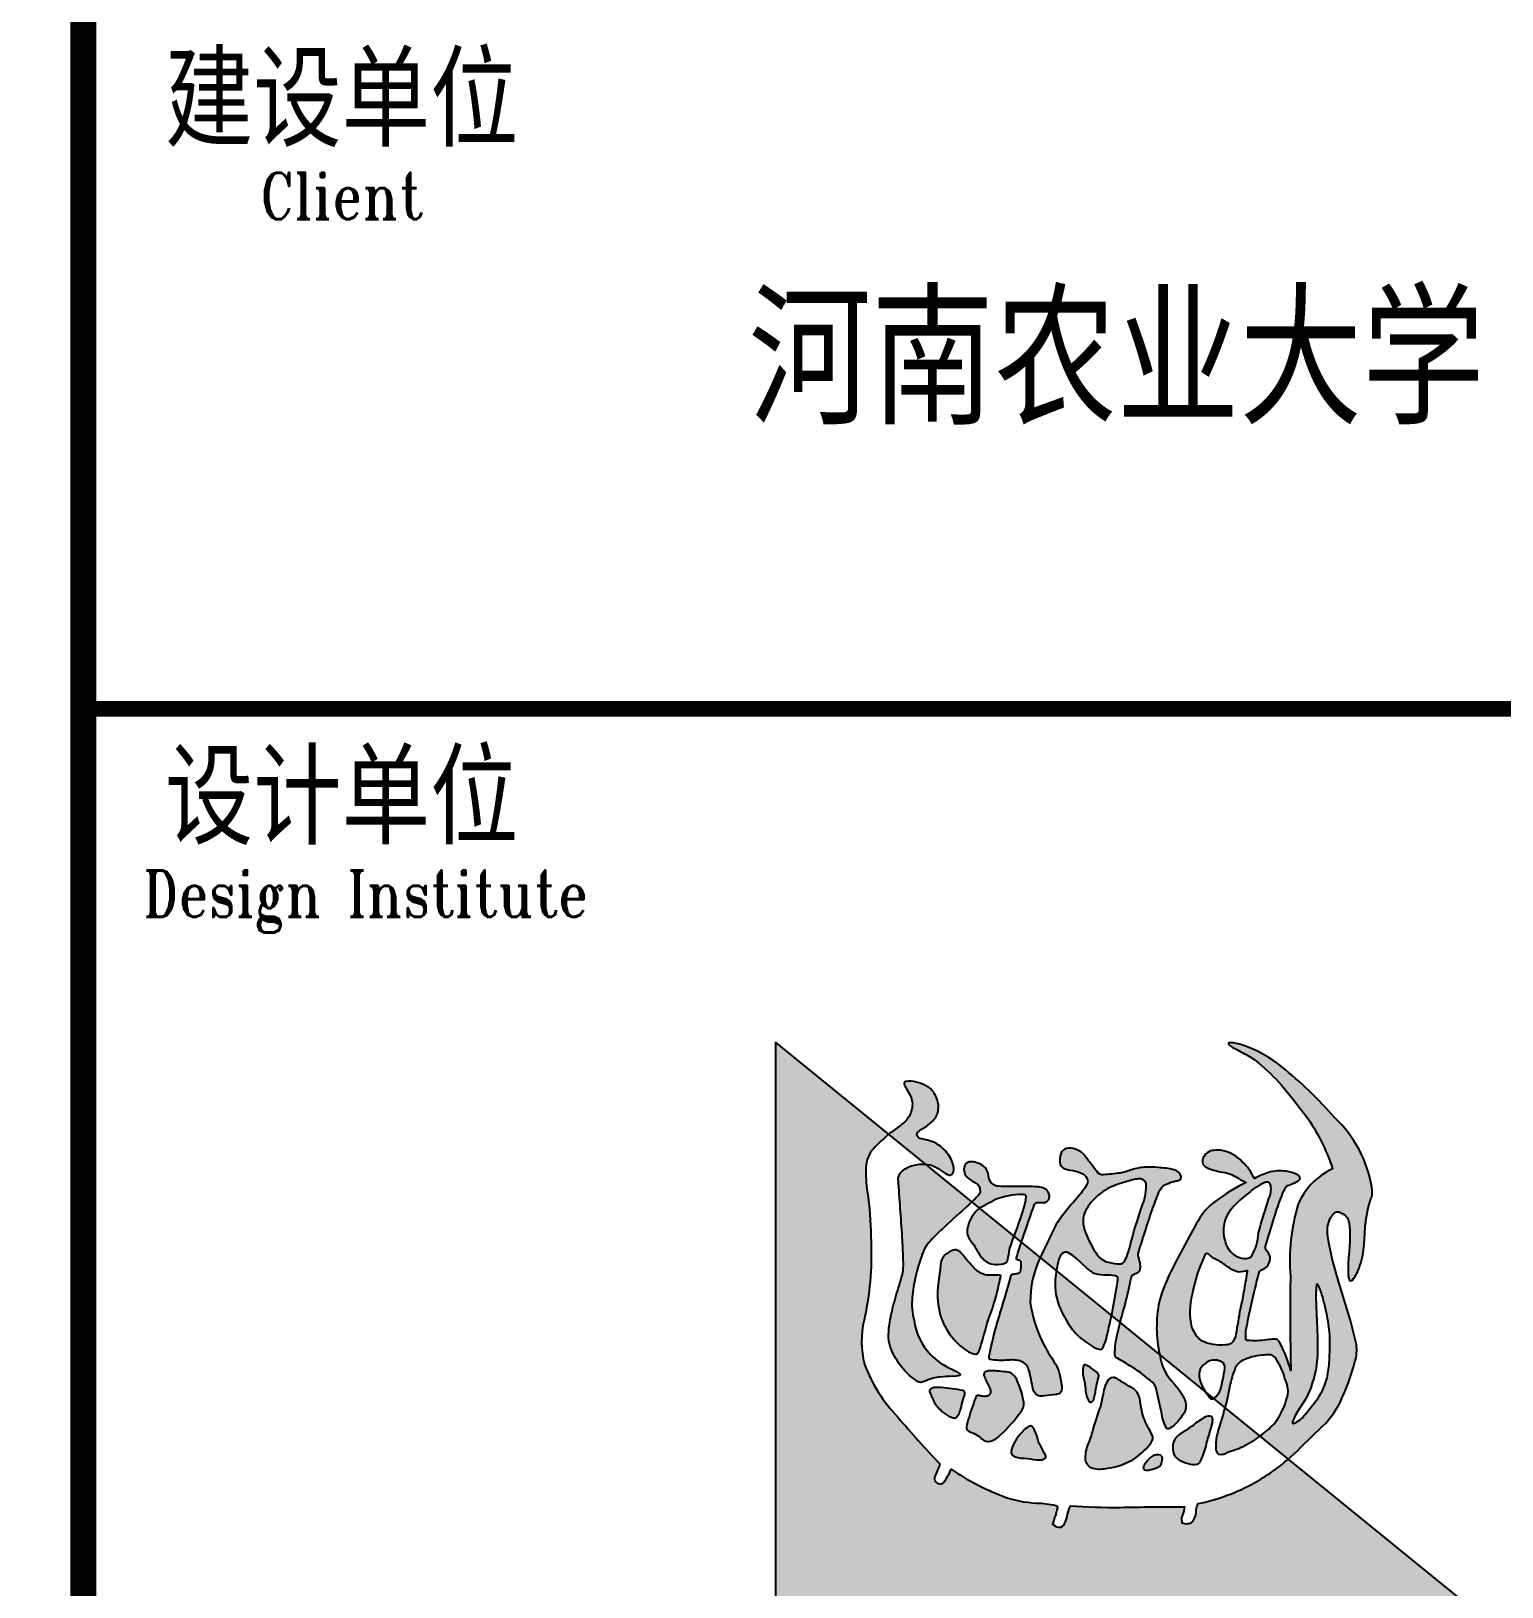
# Model space of a CAD drawing. Extents: x 307762 to 522490, y -326758 to -245675.
# Drawn here: x 363883 to 366729, y -306146 to -303136 of the extents above; entities that cross this region are included whole.
import ezdxf
from ezdxf.enums import TextEntityAlignment as Align

# ---------------------------------------------------------------- set-up
doc = ezdxf.new("R2010")
doc.units = 0
doc.header["$LTSCALE"] = 1000
doc.header["$MEASUREMENT"] = 0
doc.layers.get('0').update_dxf_attribs({"linetype": 'CONTINUOUS'})
doc.layers.add('PUB_HATCH', color=250, linetype='CONTINUOUS')
doc.layers.add('图框', color=85, linetype='CONTINUOUS')
doc.styles.add('TKZ1_tjhts.shx', font='tjromant.shx', dxfattribs={"bigfont": 'tjhts.shx'})
doc.styles.add('TKZ2_tjkts.shx', font='tjromant.shx', dxfattribs={"bigfont": 'tjkts.shx'})

# ---------------------------------------------------------------- blocks, each defined once
blk = doc.blocks.new('TJAD_TK_LOGO')
at = {"layer": '图框'}
for points in [[(0.3088, 0.2387, -0.055111), (0.2978, 0.218, -0.399817), (0.2889, 0.2131, -0.15154), (0.2813, 0.2164, -0.301448), (0.2805, 0.2256, 0.010306), (0.2893, 0.248, -0.01851), (0.2158, 0.3296, -0.103184), (0.1567, 0.4231, -0.120959), (0.1559, 0.5005, 0.063512), (0.1683, 0.6375, 0.024265), (0.1633, 0.7157, -0.039016), (0.1589, 0.7586, -0.148803), (0.1672, 0.7952, -0.063522), (0.1899, 0.8185, -0.021561), (0.1991, 0.8269), (0, 0.9887), (0, 0.0136), (1.2, 0.0136), (0.9015, 0.2562, -0.02734), (0.8698, 0.2318, -0.056811), (0.8015, 0.1955, -0.043653), (0.7428, 0.1781, 0.070224), (0.7398, 0.1676, -0.155586), (0.7336, 0.1464, -0.268078), (0.7145, 0.1445, 0.046034), (0.7138, 0.1514, -0.10837), (0.7157, 0.158, 0.067272), (0.7193, 0.1723, 0.007869), (0.606, 0.1714, -0.018474), (0.519, 0.1742, 0.089356), (0.5135, 0.1595, -0.084297), (0.509, 0.1441, -0.378712), (0.4979, 0.1366, -0.129516), (0.4872, 0.1418, 0.010082), (0.4893, 0.1483, -0.06366), (0.4927, 0.1585, -0.047427), (0.496, 0.17, 0.412458), (0.4928, 0.175, 0.04646), (0.4591, 0.1791, -0.083304), (0.3984, 0.1918, -0.056916)], [(0.2775, 0.8514, 0.150805), (0.2864, 0.8696, 0.118181), (0.2844, 0.888, 0.061251), (0.2779, 0.9015, 0.110829), (0.2658, 0.9118, 0.065976), (0.2483, 0.9188, 0.129921), (0.2287, 0.9197, 0.40681), (0.2264, 0.9157, 0.07663), (0.2303, 0.907, -0.019502), (0.2369, 0.8958, -0.085799), (0.2406, 0.8843, -0.150999), (0.2351, 0.8585, -0.086307), (0.2248, 0.8465, -0.019332), (0.2062, 0.8326, 0.015742), (0.1991, 0.8269), (0.2636, 0.7745, -0.014783), (0.2672, 0.7742, -0.092021), (0.2852, 0.7675, -0.021612), (0.2992, 0.7583, 0.020501), (0.3016, 0.7569, -0.138406), (0.302, 0.7565, -0.004327), (0.3042, 0.7558, 0.041521), (0.3068, 0.7553, 0.017006), (0.3094, 0.7562, 0.175362), (0.3127, 0.7602, 0.115175), (0.3133, 0.7703, 0.133458), (0.3016, 0.7947, 0.090138), (0.282, 0.8113, 0.068529), (0.2674, 0.8165, -0.013934), (0.2566, 0.8189, -0.201719), (0.2496, 0.8239, -0.378426), (0.2504, 0.8307, -0.084166), (0.2598, 0.8373, 0.070184)], [(0.2636, 0.7745, 0.064867), (0.2476, 0.7736, 0.116531), (0.2256, 0.7646, 0.208218), (0.2161, 0.7503, 0.02194), (0.2164, 0.7413, -0.003556), (0.2234, 0.6402, -0.008585), (0.2249, 0.6059, -0.036626), (0.2244, 0.5869, -0.030322), (0.2188, 0.5654, 0.008639), (0.2079, 0.5277, 0.029199), (0.2005, 0.4927, 0.047639), (0.1991, 0.4689, 0.083135), (0.2032, 0.4501, 0.077424), (0.2218, 0.4185, 0.095524), (0.2514, 0.392, 0.133345), (0.2555, 0.391, 0.037671), (0.266, 0.3945, -0.074764), (0.2892, 0.4005, -0.017227), (0.3115, 0.4018, 0.103318), (0.3238, 0.4034, 0.529251), (0.3243, 0.406, 0.058891), (0.3103, 0.4144, -0.106556), (0.2722, 0.4408, -0.157893), (0.2439, 0.4997, -0.090292), (0.2406, 0.5406, -0.061166), (0.2567, 0.6121, -0.11155), (0.2702, 0.6374, -0.016825), (0.2934, 0.6606, -0.002917), (0.3335, 0.6973, 0.013927), (0.3452, 0.7082)], [(0.4736, 0.7314, 0.018572), (0.4732, 0.7314), (0.4732, 0.7318, 0.06936), (0.4703, 0.733, 0.047212), (0.46, 0.7347, 0.024282), (0.4431, 0.7352, -0.000753), (0.4115, 0.7353, -0.013374), (0.3921, 0.7358, -0.164458), (0.3817, 0.7396, -0.15617), (0.3755, 0.7508, 0.064833), (0.3714, 0.765, 0.17195), (0.3603, 0.7744, 0.077232), (0.3482, 0.7786, 0.099365), (0.3407, 0.7784, 0.128164), (0.3354, 0.7756, 0.199677), (0.3314, 0.766, 0.156287), (0.3348, 0.7545, 0.086381), (0.3434, 0.7463, 0.029794), (0.3514, 0.742, -0.218512), (0.3587, 0.7337, -0.050196), (0.3602, 0.726, -0.223734), (0.3564, 0.7197, -0.013892), (0.3452, 0.7082), (0.3589, 0.6971, -0.00619), (0.3868, 0.7123, -0.093205), (0.4339, 0.7212, -0.103421), (0.4394, 0.72, -0.384925), (0.4409, 0.717, -0.045853), (0.4384, 0.7029, -0.014561), (0.4233, 0.6576, 0.006316), (0.4195, 0.6478), (0.4323, 0.6374, -0.003465), (0.4348, 0.6445, -0.002724), (0.4557, 0.7043, -0.338072), (0.4611, 0.707, 0.005218), (0.4734, 0.7074, 0.309415), (0.4756, 0.7082, 0.132077), (0.4786, 0.7099, 0.147744), (0.4814, 0.7154, 0.135646), (0.4808, 0.7231, 0.18433)], [(0.7559, 0.3745, 0.010654), (0.7583, 0.3709, 0.091005), (0.7649, 0.363, 0.311976), (0.7704, 0.3627)]]:
    blk.add_hatch(color=256, dxfattribs=at).paths.add_polyline_path(points)
h = blk.add_hatch(color=256, dxfattribs=at)
h.paths.add_polyline_path([(0.9815, 0.6879, -0.266995), (0.9881, 0.6909, -0.078548), (0.9944, 0.6887, -0.061401), (1.0014, 0.6847, -0.140506), (1.0072, 0.6756, -0.075077), (1.01, 0.6533, -0.023792), (1.0084, 0.6201, 0.028581), (1.0066, 0.5847, 0.083513), (1.0086, 0.5717, 0.556873), (1.0142, 0.5709, 0.099876), (1.0276, 0.5963, 0.058859), (1.0349, 0.6333, 0.00868), (1.0364, 0.6602, -0.055868), (1.0453, 0.7097, 0.012909), (1.0489, 0.7191, 0.07627), (1.0482, 0.7339, 0.168287), (0.9831, 0.856, 0.045812), (0.8895, 0.9461, 0.082299), (0.8236, 0.9829, 0.045024), (0.8019, 0.9879, 0.184323), (0.7964, 0.9871, 0.401214), (0.7969, 0.9849, 0.073894), (0.8027, 0.9803, 0.009968), (0.8278, 0.9671, -0.045085), (0.8493, 0.9526, -0.042435), (0.8895, 0.9133, -0.014659), (0.9326, 0.8595, -0.075958), (0.9793, 0.7665, 0.183281), (0.9189, 0.7042, 0.093166), (0.9053, 0.5774, 0.002645), (0.9049, 0.5388), (0.9501, 0.5388, -0.021718), (0.9509, 0.5614, -0.060902), (0.9515, 0.5634, -0.750169), (0.9534, 0.5633, -0.062141), (0.956, 0.5585, -0.02804), (0.962, 0.5406, -0.001207), (0.9625, 0.5388), (0.9987, 0.5388), (0.9978, 0.5418), (0.9864, 0.5809, -0.042759), (0.9711, 0.6483, -0.166183), (0.9757, 0.68, -0.02967)])
h.paths.add_polyline_path([(0.9205, 0.7467, 0.337691), (0.9223, 0.7504, 0.234051), (0.9175, 0.7558, 0.085029), (0.898, 0.762, 0.109404), (0.8666, 0.76, 0.027051), (0.8419, 0.7495, 0.096966), (0.8201, 0.7794, 0.147389), (0.7879, 0.798, 0.110178), (0.7649, 0.7978, 0.193659), (0.7543, 0.7891, 0.105864), (0.7507, 0.7813, 0.322715), (0.7561, 0.77, 0.090222), (0.7753, 0.7627, 0.021428), (0.79, 0.7597, -0.062248), (0.8018, 0.7563, -0.0489), (0.8136, 0.7497, 0.061445), (0.8276, 0.7426, 0.045204), (0.7732, 0.709, 0.105153), (0.7461, 0.6801, 0.017534), (0.699, 0.5933, 0.04727), (0.6765, 0.5388), (0.7311, 0.5388, -0.016538), (0.7329, 0.5457, -0.06987), (0.7549, 0.6147, -0.55525), (0.7623, 0.616, 0.087068), (0.7725, 0.608, 0.000587), (0.779, 0.6054, 0.051645), (0.7807, 0.6041, 0.002312), (0.7982, 0.5921, 0.1078), (0.8147, 0.5849, 0.06971), (0.8302, 0.5876, -0.002349), (0.8243, 0.554, -0.014725), (0.8217, 0.5388), (0.8389, 0.5388, -0.003665), (0.8417, 0.5498, -0.003176), (0.8503, 0.5842, -0.214328), (0.8554, 0.5888, 0.079005), (0.8638, 0.5943, 0.136284), (0.8689, 0.6041, 0.042038), (0.8698, 0.6101, 0.121208), (0.8685, 0.6149, 0.033156), (0.8637, 0.6221, -0.089896), (0.8614, 0.627, -0.153361), (0.8622, 0.6323, -0.00558), (0.8761, 0.6782, -0.02004), (0.8922, 0.7241, -0.10938), (0.8997, 0.7368, 0.024126), (0.911, 0.7409, 0.094696)])
h.paths.add_polyline_path([(0.8709, 0.7365, -0.143663), (0.8674, 0.7141, 0.018808), (0.8493, 0.6538, -0.117601), (0.8367, 0.6124, -0.229986), (0.8191, 0.6095, -0.2857), (0.7904, 0.6393, -0.267121), (0.8025, 0.6968, -0.053371), (0.8316, 0.7238, -0.07094), (0.8606, 0.7426, -0.49062)], flags=16)
h = blk.add_hatch(color=256, dxfattribs=at)
h.paths.add_polyline_path([(0.7123, 0.7547, 0.083086), (0.7078, 0.7611, 0.127732), (0.7011, 0.7644, 0.060999), (0.6727, 0.7685, 0.050289), (0.6488, 0.769, 0.061315), (0.6263, 0.7647, -0.058239), (0.6053, 0.759, -0.023274), (0.5769, 0.7559, -0.318074), (0.5654, 0.7615, -0.012807), (0.5459, 0.787, 0.176594), (0.5273, 0.8007, 0.141446), (0.5118, 0.8023, 0.254042), (0.5015, 0.7926, 0.094349), (0.5002, 0.7774, 0.272202), (0.5073, 0.7669, 0.06938), (0.523, 0.7632, -0.099001), (0.5405, 0.7575, -0.173209), (0.5486, 0.7467, -0.244282), (0.547, 0.7377, -0.042049), (0.5309, 0.7159, 0.019533), (0.5043, 0.6835, 0.074328), (0.4889, 0.6592, -0.003717), (0.4656, 0.6104), (0.4938, 0.5874, -0.03259), (0.4985, 0.6073, -0.114709), (0.5043, 0.6174), (0.5072, 0.6195), (0.5091, 0.6202), (0.5118, 0.6201), (0.5142, 0.6193), (0.5231, 0.6138), (0.5294, 0.6085), (0.5482, 0.5915), (0.5545, 0.5865), (0.5549, 0.5865, 0.137325), (0.5628, 0.5817, 0.052206), (0.5812, 0.5795, -0.039081), (0.5963, 0.5784, -0.061234), (0.5998, 0.5775, -0.389955), (0.6022, 0.5741, -0.015439), (0.6014, 0.5665, -0.009793), (0.5919, 0.5135, -0.001555), (0.5909, 0.5086), (0.6061, 0.4962, -0.005675), (0.6129, 0.5218, 0.021764), (0.6244, 0.5699, -0.037231), (0.6265, 0.5785, -0.166808), (0.6296, 0.5808, 0.014415), (0.6366, 0.5837, 0.232872), (0.6415, 0.5909, 0.087887), (0.641, 0.6009, 0.002273), (0.6378, 0.6149, -0.178357), (0.6381, 0.6188, -0.001216), (0.6509, 0.6596, -0.011476), (0.6643, 0.6991, -0.017032), (0.6756, 0.7288, -0.192629), (0.6888, 0.7399, -0.05264), (0.7021, 0.7447, 0.121865), (0.7115, 0.7475, 0.384919)])
h.paths.add_polyline_path([(0.5967, 0.7372, -0.021509), (0.6281, 0.7468, -0.053885), (0.6378, 0.7487, -0.363115), (0.652, 0.7407, -0.093078), (0.646, 0.7046, 0.023125), (0.6222, 0.6265, -0.067346), (0.6135, 0.6034, -0.278742), (0.6057, 0.5995, -0.067064), (0.5855, 0.6021, -0.223721), (0.5632, 0.6194, -0.070697), (0.543, 0.6609, -0.171192), (0.5437, 0.69, -0.090372), (0.5638, 0.7166, -0.097027)], flags=16)
h = blk.add_hatch(color=256, dxfattribs=at)
h.paths.add_polyline_path([(0.4195, 0.6478), (0.3589, 0.6971, 0.122439), (0.3441, 0.6794, 0.077208), (0.3376, 0.6622, 0.221374), (0.3431, 0.6401, -0.044103), (0.3534, 0.6251, 0.092474), (0.3673, 0.6059, 0.149827), (0.383, 0.5987, 0.078107), (0.4006, 0.5996, 0.300992), (0.4085, 0.6066, 0.003448), (0.4116, 0.6244, -0.014936)])
h.paths.add_polyline_path([(0.4481, 0.5312, -0.118411), (0.4656, 0.6104), (0.4323, 0.6374, 0.013731), (0.4236, 0.6091, 0.354128), (0.4255, 0.6066, 0.149403), (0.4255, 0.6062, -0.033756), (0.429, 0.6051, -0.301225), (0.4322, 0.6016, -0.067966), (0.4306, 0.5853, -0.155357), (0.4255, 0.5826, -0.0383), (0.4175, 0.5813, 0.394404), (0.4141, 0.5771, -0.002997), (0.3933, 0.5061, 0.027314), (0.3759, 0.4366, 0.262389), (0.3769, 0.4312, 0.054171), (0.4093, 0.4301, -0.120269), (0.4322, 0.4278, -0.238212), (0.445, 0.4145, -0.030328), (0.4518, 0.3843, 0.177342), (0.4589, 0.3692, 0.189169), (0.4732, 0.3674, 0.024901), (0.4941, 0.3699, 0.43233), (0.5035, 0.3812, 0.054023), (0.4992, 0.4064, 0.072563), (0.4928, 0.4227, -0.024272), (0.4732, 0.4551, -0.09052)])
h.paths.add_polyline_path([(0.5909, 0.5086), (0.4938, 0.5874, 0.02545), (0.492, 0.5716, 0.128799), (0.5009, 0.5201, 0.044216), (0.5216, 0.4843, 0.076323), (0.548, 0.4604, 0.034366), (0.5624, 0.4519, 0.076032), (0.5722, 0.4489, 0.341488), (0.575, 0.4509, 0.069217), (0.5844, 0.4795, 0.009229)])
h.paths.add_polyline_path([(0.6061, 0.4962, 0.003269), (0.6024, 0.4814, 0.051211), (0.5967, 0.4451, 0.204101), (0.5987, 0.435, -0.011598), (0.6232, 0.4203, -0.044991), (0.6598, 0.3936, -0.200983), (0.6695, 0.3801, -0.006426), (0.6785, 0.3385, 0.079721), (0.6871, 0.3112, 0.326464), (0.6907, 0.3094, 0.087838), (0.6948, 0.3111, 0.087656), (0.7146, 0.3317, 0.286319), (0.7196, 0.3603, 0.076349), (0.7011, 0.3885, -0.160397), (0.6755, 0.4398), (0.6755, 0.4398)])
h.paths.add_polyline_path([(0.8517, 0.2966), (0.7903, 0.3465, 0.007087), (0.7769, 0.3013, 0.070922), (0.7741, 0.2754, 0.248353), (0.779, 0.265, 0.199635), (0.7954, 0.2684, -0.006886), (0.8134, 0.2746, 0.05678), (0.8467, 0.293, 0.006803)])
h = blk.add_hatch(color=256, dxfattribs=at)
h.paths.add_polyline_path([(0.393, 0.5629, -0.011586), (0.3965, 0.5787, 0.253288), (0.3961, 0.5791, 0.095247), (0.3878, 0.5795, -0.0106), (0.3763, 0.5795, -0.133876), (0.3608, 0.5833, -0.082431), (0.3451, 0.5964, -0.01622), (0.3317, 0.6124, 0.042319), (0.324, 0.621, 0.140851), (0.3172, 0.6238, 0.145933), (0.3085, 0.6218, 0.038492), (0.302, 0.6178), (0.3016, 0.6178, 0.000616), (0.3, 0.6162, 0.032553), (0.2979, 0.6148, 0.095329), (0.2942, 0.6103, 0.096767), (0.2905, 0.5971, -0.001525), (0.2876, 0.5737, 0.034244), (0.285, 0.5522, 0.085899), (0.2916, 0.5041, 0.097395), (0.3137, 0.4669, 0.083463), (0.3395, 0.445, 0.098864), (0.3517, 0.4407, 0.30663), (0.3559, 0.443, 0.075685), (0.3606, 0.4535, 0.009946), (0.371, 0.4905, -0.023424), (0.3776, 0.5099, 0.034776)])
h.paths.add_polyline_path([(0.3331, 0.3723, 0.321528), (0.3303, 0.3767, 0.021484), (0.2909, 0.382, 0.022843), (0.2815, 0.3822, 0.102534), (0.2763, 0.381, 0.130045), (0.2718, 0.3783, 0.267367), (0.2712, 0.3737, -0.005872), (0.2757, 0.3643, 0.058515), (0.2798, 0.3554, 0.081344), (0.2949, 0.3383, 0.099387), (0.3095, 0.3298, 0.035917), (0.3152, 0.3284, 0.245908), (0.3185, 0.3297, 0.105203), (0.327, 0.3486, -0.034055), (0.3316, 0.3653, 0.056891)])
h.paths.add_polyline_path([(0.4315, 0.3396, 0.245812), (0.436, 0.3593, 0.065072), (0.4255, 0.3925, 0.134826), (0.4253, 0.3934, -0.114996), (0.4251, 0.3945, 0.061748), (0.4182, 0.4045, 0.16919), (0.4099, 0.4088, 0.009694), (0.3932, 0.4108, 0.017654), (0.3823, 0.4116, 0.044621), (0.3745, 0.4112, 0.15913), (0.3675, 0.4082, 0.263058), (0.3666, 0.4036, 0.037983), (0.3754, 0.3845, -0.091013), (0.3784, 0.3745, -0.183458), (0.3763, 0.3696, -0.186991), (0.3705, 0.3666, -0.076588), (0.3638, 0.3668, 0.012233), (0.357, 0.368, 0.175338), (0.3532, 0.367, 0.023216), (0.3404, 0.3302, 0.04069), (0.3358, 0.3123, 0.28537), (0.3389, 0.3059, 0.048651), (0.3472, 0.3023, -0.083296), (0.3595, 0.2951, 0.044689), (0.3674, 0.2887, 0.196761), (0.3781, 0.2876, 0.127879), (0.3954, 0.2982, 0.050671)])
h.paths.add_polyline_path([(0.4633, 0.2851, 0.013244), (0.4608, 0.2933, 0.042352), (0.4538, 0.3106, 0.086452), (0.451, 0.3142, 0.181931), (0.4475, 0.3144, 0.105167), (0.437, 0.3071, 0.063777), (0.4225, 0.2892, 0.079039), (0.415, 0.2726, 0.295118), (0.4173, 0.2626, 0.12746), (0.4262, 0.259, 0.051219), (0.4378, 0.2577, -0.006938), (0.4592, 0.2552, 0.101871), (0.4716, 0.2561, 0.282022), (0.4753, 0.2604, 0.127329), (0.4734, 0.2662), (0.4732, 0.2662, -0.004335)])
h.paths.add_polyline_path([(0.6577, 0.3076, -0.058552), (0.6453, 0.3355, -0.043685), (0.6412, 0.3591, 0.088622), (0.6365, 0.3722, 0.151789), (0.6215, 0.3846, -0.046532), (0.6062, 0.3942, 0.04555), (0.5995, 0.3981, 0.043142), (0.5967, 0.3991), (0.5966, 0.3994, 0.251715), (0.5858, 0.3963, 0.137334), (0.5764, 0.371, -0.022108), (0.5712, 0.349, 0.025269), (0.5573, 0.3052, -0.028381), (0.5499, 0.2836, 0.095667), (0.5444, 0.258, 0.266705), (0.5545, 0.2414, 0.133638), (0.5811, 0.2399, 0.117773), (0.6341, 0.259, 0.081266), (0.6603, 0.2854, 0.080524), (0.6632, 0.2917), (0.6632, 0.292), (0.6636, 0.2924), (0.6636, 0.2952), (0.6632, 0.2952, 0.059624)])
h.paths.add_polyline_path([(0.5675, 0.4064, 0.121011), (0.5636, 0.4099, 0.051248), (0.5498, 0.4198, 0.077555), (0.5447, 0.4219, 0.238499), (0.5422, 0.4212, 0.167798), (0.5412, 0.4181, 0.09655), (0.5414, 0.3999, -0.014406), (0.5433, 0.3923, -0.00033), (0.5454, 0.375, 0.1059), (0.5513, 0.3573, 0.313865), (0.5557, 0.3565, 0.231713), (0.5604, 0.3643, 0.026659), (0.5643, 0.3846, -0.007425), (0.5681, 0.3998, 0.16995)])
h.paths.add_polyline_path([(0.6788, 0.2495, 0.082015), (0.6802, 0.2581, 0.360369), (0.6746, 0.2636, 0.094324), (0.6683, 0.2635, 0.109868), (0.6658, 0.2629, -0.017853), (0.6636, 0.2619), (0.6632, 0.2619, 0.095638), (0.6515, 0.2506, 0.069381), (0.6467, 0.2423, 0.391778), (0.6489, 0.2376, 0.16265), (0.6584, 0.2374, 0.029698), (0.6632, 0.2387), (0.6636, 0.2387, 0.027865), (0.6738, 0.2427, 0.232972)])
h.paths.add_polyline_path([(0.7651, 0.3086, -0.00792), (0.7663, 0.3122, -0.04061), (0.7673, 0.3161, 0.057732), (0.7686, 0.323, 0.231089), (0.7664, 0.3309, 0.223752), (0.7548, 0.3302, 0.032861), (0.7336, 0.3152, -0.012035), (0.7156, 0.3033, 0.160241), (0.7001, 0.2874, 0.160304), (0.6998, 0.2673, 0.221951), (0.7087, 0.2557, 0.080228), (0.7255, 0.2484, 0.124433), (0.7414, 0.2473, 0.177577), (0.7482, 0.2548, 0.06059), (0.7578, 0.2826, -0.013372)])
h = blk.add_hatch(color=256, dxfattribs=at)
h.paths.add_polyline_path([(0.9516, 0.4998, -0.00262), (0.9505, 0.5265, -0.01182), (0.9501, 0.5388), (0.9049, 0.5388, 0.006126), (0.9053, 0.4493, 0.002492), (0.906, 0.4122, 0.048247), (0.8873, 0.4597, 0.065909), (0.8831, 0.4654, 0.224936), (0.8775, 0.467, 0.038284), (0.8638, 0.4659, -0.06616), (0.83, 0.4648, -0.485088), (0.8272, 0.4672, -0.101913), (0.8282, 0.4872, -0.016956), (0.8389, 0.5388), (0.8217, 0.5388, -0.017973), (0.8174, 0.5204, -0.010562), (0.8098, 0.4759, -0.208845), (0.8025, 0.4605, -0.11949), (0.791, 0.4574, -0.131776), (0.7484, 0.4648, -0.127624), (0.7317, 0.4882, -0.118385), (0.7311, 0.5388), (0.6765, 0.5388, 0.005191), (0.6747, 0.5326, 0.105733), (0.6755, 0.4398), (0.7181, 0.4052), (0.7448, 0.4052, -0.078177), (0.7468, 0.4144, -0.129583), (0.7582, 0.4264, -0.224047), (0.779, 0.4292, -0.071036), (0.7797, 0.4292, 0.101063), (0.781, 0.4285, -0.019588), (0.7826, 0.4281, -0.023828), (0.7843, 0.4274, -0.322257), (0.7901, 0.4162, -0.013384), (0.7884, 0.4052), (0.8042, 0.4052, -0.014271), (0.8075, 0.414, -0.194353), (0.8209, 0.4295, -0.094044), (0.855, 0.4388, -0.035175), (0.8707, 0.4396, -0.177154), (0.8802, 0.4322, -0.054292), (0.8934, 0.4052), (0.9481, 0.4052, 0.016129), (0.9506, 0.4167, 0.043741), (0.9529, 0.4602, 0.012835)])
h.paths.add_polyline_path([(1.0212, 0.4578), (1.011, 0.5001), (0.9987, 0.5388), (0.9625, 0.5388, -0.013434), (0.9677, 0.518, -0.01242), (0.9716, 0.4981, -0.017255), (0.9742, 0.4791, -0.024091), (0.974, 0.4334, -0.03797), (0.9709, 0.4052), (1.0122, 0.4052, 0.01383), (1.0187, 0.4273, 0.116879)])
h.paths.add_polyline_path([(0.9667, 0.319, 0.068823), (0.9925, 0.3556, 0.031999), (1.0122, 0.4052), (0.9709, 0.4052, -0.002893), (0.9705, 0.403, -0.072675), (0.9603, 0.3746, -0.038888), (0.9477, 0.3552, -0.02059), (0.9288, 0.3321, -0.114728), (0.9232, 0.3261, -0.052839), (0.9136, 0.3198), (0.911, 0.3189), (0.9088, 0.319), (0.9087, 0.322), (0.9144, 0.3343), (0.9184, 0.3407), (0.9328, 0.3631), (0.9415, 0.3829), (0.9415, 0.384, 0.030329), (0.9481, 0.4052), (0.8934, 0.4052, -0.019139), (0.8966, 0.395, -0.131139), (0.901, 0.3705, -0.068706), (0.8883, 0.3366, -0.106182), (0.8705, 0.3122, -0.027075), (0.8517, 0.2966), (0.9015, 0.2562, 0.015633), (0.9183, 0.2717, -0.009266)])
h = blk.add_hatch(color=256, dxfattribs=at)
h.paths.add_polyline_path([(0.7975, 0.3787, -0.041396), (0.8042, 0.4052), (0.7884, 0.4052, -0.011453), (0.7864, 0.3958, -0.01007), (0.7826, 0.3786, -0.034546), (0.7785, 0.3708, -0.087737), (0.7704, 0.3627), (0.7903, 0.3465), (0.7903, 0.3465, 0.020125)])
h.paths.add_polyline_path([(0.7448, 0.4052), (0.7181, 0.4052), (0.7559, 0.3745, -0.051476), (0.7466, 0.3933, -0.099669)])
blk.add_lwpolyline([(0, 0.9887), (0, 0.0136), (1.2, 0.0136)], close=True, dxfattribs=at)
blk.add_lwpolyline([(1.0482, 0.7339, 0.168287), (0.9831, 0.856, 0.045812), (0.8895, 0.9461, 0.082299), (0.8236, 0.9829, 0.045024), (0.8019, 0.9879, 0.184323), (0.7964, 0.9871, 0.401214), (0.7969, 0.9849, 0.073894), (0.8027, 0.9803, 0.009968), (0.8278, 0.9671, -0.045085), (0.8493, 0.9526, -0.042435), (0.8895, 0.9133, -0.014659), (0.9326, 0.8595, -0.075958), (0.9793, 0.7665, 0.183281), (0.9189, 0.7042, 0.093166), (0.9053, 0.5774, 0.00877), (0.9053, 0.4493, 0.002492), (0.906, 0.4122, 0.048247), (0.8873, 0.4597, 0.065909), (0.8831, 0.4654, 0.224936), (0.8775, 0.467, 0.038284), (0.8638, 0.4659, -0.06616), (0.83, 0.4648, -0.485088), (0.8272, 0.4672, -0.101913), (0.8282, 0.4872, -0.020622), (0.8417, 0.5498, -0.003176), (0.8503, 0.5842, -0.214328), (0.8554, 0.5888, 0.079005), (0.8638, 0.5943, 0.136284), (0.8689, 0.6041, 0.042038), (0.8698, 0.6101, 0.13569), (0.8682, 0.6154, 0.030912), (0.8637, 0.6221, -0.089896), (0.8614, 0.627, -0.153361), (0.8622, 0.6323, -0.00558), (0.8761, 0.6782, -0.02004), (0.8922, 0.7241, -0.10938), (0.8997, 0.7368, 0.024126), (0.911, 0.7409, 0.094696), (0.9205, 0.7467, 0.397569), (0.9221, 0.751, 0.211166), (0.9175, 0.7558, 0.085029), (0.898, 0.762, 0.109404), (0.8666, 0.76, 0.027051), (0.8419, 0.7495, 0.096966), (0.8201, 0.7794, 0.147389), (0.7879, 0.798, 0.110178), (0.7649, 0.7978, 0.193659), (0.7543, 0.7891, 0.105864), (0.7507, 0.7813, 0.322715), (0.7561, 0.77, 0.090222), (0.7753, 0.7627, 0.021428), (0.79, 0.7597, -0.062248), (0.8018, 0.7563, -0.0489), (0.8136, 0.7497, 0.061445), (0.8276, 0.7426, 0.045204), (0.7732, 0.709, 0.105153), (0.7461, 0.6801, 0.017534), (0.699, 0.5933, 0.052474), (0.6747, 0.5326, 0.105733), (0.6755, 0.4398, 0.160397), (0.7011, 0.3885, -0.076349), (0.7196, 0.3603, -0.286319), (0.7146, 0.3317, -0.087656), (0.6948, 0.3111, -0.08033), (0.6911, 0.3095, -0.368951), (0.687, 0.3114, -0.079318), (0.6785, 0.3385, 0.006426), (0.6695, 0.3801, 0.200983), (0.6598, 0.3936, 0.044991), (0.6232, 0.4203, 0.011598), (0.5987, 0.435, -0.204101), (0.5967, 0.4451, -0.051211), (0.6024, 0.4814, -0.008944), (0.6129, 0.5218, 0.021764), (0.6244, 0.5699, -0.037231), (0.6265, 0.5785, -0.166808), (0.6296, 0.5808, 0.014415), (0.6366, 0.5837, 0.232872), (0.6415, 0.5909, 0.087887), (0.641, 0.6009, 0.002324), (0.6377, 0.6152, -0.163549), (0.6381, 0.6188, -0.001216), (0.6509, 0.6596, -0.011476), (0.6643, 0.6991, -0.017032), (0.6756, 0.7288, -0.192629), (0.6888, 0.7399, -0.05264), (0.7021, 0.7447, 0.121865), (0.7115, 0.7475, 0.384919), (0.7123, 0.7547, 0.083086), (0.7078, 0.7611, 0.127732), (0.7011, 0.7644, 0.060999), (0.6727, 0.7685, 0.050289), (0.6488, 0.769, 0.061315), (0.6263, 0.7647, -0.058239), (0.6053, 0.759, -0.023274), (0.5769, 0.7559, -0.318074), (0.5654, 0.7615, -0.012807), (0.5459, 0.787, 0.176594), (0.5273, 0.8007, 0.141446), (0.5118, 0.8023, 0.254042), (0.5015, 0.7926, 0.094349), (0.5002, 0.7774, 0.272202), (0.5073, 0.7669, 0.06938), (0.523, 0.7632, -0.099001), (0.5405, 0.7575, -0.176084), (0.5487, 0.7465, -0.238335), (0.547, 0.7377, -0.042049), (0.5309, 0.7159, 0.019533), (0.5043, 0.6835, 0.074328), (0.4889, 0.6592, -0.003717), (0.4656, 0.6104, 0.118412), (0.4481, 0.5312, 0.09052), (0.4732, 0.4551, 0.024272), (0.4928, 0.4227, -0.072563), (0.4992, 0.4064, -0.054023), (0.5035, 0.3812, -0.43233), (0.4941, 0.3699, -0.024901), (0.4732, 0.3674, -0.189169), (0.4589, 0.3692, -0.177342), (0.4518, 0.3843, 0.030328), (0.445, 0.4145, 0.238212), (0.4322, 0.4278, 0.120269), (0.4093, 0.4301, -0.054171), (0.3769, 0.4312, -0.262389), (0.3759, 0.4366, -0.027314), (0.3933, 0.5061, 0.002997), (0.4141, 0.5771, -0.42145), (0.4179, 0.5814, 0.036527), (0.4255, 0.5826, 0.155357), (0.4306, 0.5853, 0.067966), (0.4322, 0.6016, 0.301225), (0.429, 0.6051, 0.033756), (0.4255, 0.6062, -0.149403), (0.4255, 0.6066, -0.354128), (0.4236, 0.6091, -0.017197), (0.4348, 0.6445, -0.010154), (0.4348, 0.6445, -0.002724), (0.4557, 0.7043, -0.338072), (0.4611, 0.707, 0.005218), (0.4734, 0.7074, 0.309415), (0.4756, 0.7082, 0.132077), (0.4786, 0.7099, 0.147744), (0.4814, 0.7154, 0.135646), (0.4808, 0.7231, 0.18433), (0.4736, 0.7314, 0.018572), (0.4732, 0.7314), (0.4732, 0.7318, 0.071117), (0.4702, 0.733, 0.046841), (0.46, 0.7347, 0.024282), (0.4431, 0.7352, -0.000753), (0.4115, 0.7353, -0.013374), (0.3921, 0.7358, -0.164458), (0.3817, 0.7396, -0.15617), (0.3755, 0.7508, 0.064833), (0.3714, 0.765, 0.17195), (0.3603, 0.7744, 0.077232), (0.3482, 0.7786, 0.099365), (0.3407, 0.7784, 0.128164), (0.3354, 0.7756, 0.199677), (0.3314, 0.766, 0.156287), (0.3348, 0.7545, 0.086381), (0.3434, 0.7463, 0.029794), (0.3514, 0.742, -0.218512), (0.3587, 0.7337, -0.050196), (0.3602, 0.726, -0.223734), (0.3564, 0.7197, -0.027824), (0.3335, 0.6973, 0.002917), (0.2934, 0.6606, 0.016825), (0.2702, 0.6374, 0.11155), (0.2567, 0.6121, 0.061166), (0.2406, 0.5406, 0.090292), (0.2439, 0.4997, 0.157893), (0.2722, 0.4408, 0.106556), (0.3103, 0.4144, -0.057352), (0.324, 0.4062, -0.620281), (0.3238, 0.4034, -0.103318), (0.3115, 0.4018, 0.017227), (0.2892, 0.4005, 0.074764), (0.266, 0.3945, -0.037671), (0.2555, 0.391, -0.146442), (0.2511, 0.3922, -0.094541), (0.2218, 0.4185, -0.075684), (0.2035, 0.4493, -0.086697), (0.1991, 0.4689, -0.047639), (0.2005, 0.4927, -0.029199), (0.2079, 0.5277, -0.008639), (0.2188, 0.5654, 0.030322), (0.2244, 0.5869, 0.036626), (0.2249, 0.6059, 0.008585), (0.2234, 0.6402, 0.003541), (0.2164, 0.7409, -0.022961), (0.2161, 0.7503, -0.208218), (0.2256, 0.7646, -0.116531), (0.2476, 0.7736, -0.079727), (0.2672, 0.7742, -0.092021), (0.2852, 0.7675, -0.021612), (0.2992, 0.7583, 0.020501), (0.3016, 0.7569, -0.138406), (0.302, 0.7565, -0.004327), (0.3042, 0.7558, 0.041521), (0.3068, 0.7553, 0.017006), (0.3094, 0.7562, 0.218913), (0.313, 0.7614, 0.100805), (0.3133, 0.7703, 0.133458), (0.3016, 0.7947, 0.090138), (0.282, 0.8113, 0.068529), (0.2674, 0.8165, -0.013934), (0.2566, 0.8189, -0.201719), (0.2496, 0.8239, -0.33618), (0.2499, 0.8301, -0.089843), (0.2598, 0.8373, 0.067656), (0.2769, 0.8508, 0.15691), (0.2864, 0.8696, 0.118181), (0.2844, 0.888, 0.061251), (0.2779, 0.9015, 0.110829), (0.2658, 0.9118, 0.065976), (0.2483, 0.9188, 0.126476), (0.2292, 0.9198, 0.453262), (0.2264, 0.9157, 0.07663), (0.2303, 0.907, -0.019502), (0.2369, 0.8958, -0.085799), (0.2406, 0.8843, -0.150999), (0.2351, 0.8585, -0.086307), (0.2248, 0.8465, -0.019332), (0.2062, 0.8326, 0.037315), (0.1899, 0.8185, 0.063522), (0.1672, 0.7952, 0.148803), (0.1589, 0.7586, 0.039016), (0.1633, 0.7157, -0.024265), (0.1683, 0.6375, -0.063512), (0.1559, 0.5005, 0.120959), (0.1567, 0.4231, 0.103184), (0.2158, 0.3296, 0.01851), (0.2893, 0.248, -0.010306), (0.2805, 0.2256, 0.301448), (0.2813, 0.2164, 0.15154), (0.2889, 0.2131, 0.399817), (0.2978, 0.218, 0.055111), (0.3088, 0.2387, 0.056916), (0.3984, 0.1918, 0.083304), (0.4591, 0.1791, -0.046418), (0.4928, 0.175, -0.509372), (0.4955, 0.1688, 0.042269), (0.4927, 0.1585, 0.06366), (0.4893, 0.1483, -0.010082), (0.4872, 0.1418, 0.129516), (0.4979, 0.1366, 0.378712), (0.509, 0.1441, 0.084297), (0.5135, 0.1595, -0.089356), (0.519, 0.1742, 0.018474), (0.606, 0.1714, -0.007869), (0.7193, 0.1723, -0.067272), (0.7157, 0.158, 0.10837), (0.7138, 0.1514, -0.046034), (0.7145, 0.1445, 0.268078), (0.7336, 0.1464, 0.155586), (0.7398, 0.1676, -0.070224), (0.7428, 0.1781, 0.043653), (0.8015, 0.1955, 0.056811), (0.8698, 0.2318, 0.042991), (0.9183, 0.2717, -0.009266), (0.9667, 0.319, 0.068823), (0.9925, 0.3556, 0.045849), (1.0187, 0.4273, 0.116879), (1.0212, 0.4578), (1.011, 0.5001), (0.9978, 0.5418), (0.9864, 0.5809, -0.042759), (0.9711, 0.6483, -0.166183), (0.9757, 0.68, -0.02967), (0.9815, 0.6879, -0.266995), (0.9881, 0.6909, -0.078548), (0.9944, 0.6887, -0.061401), (1.0014, 0.6847, -0.140506), (1.0072, 0.6756, -0.075077), (1.01, 0.6533, -0.023792), (1.0084, 0.6201, 0.028581), (1.0066, 0.5847, 0.083513), (1.0086, 0.5717, 0.561681), (1.0142, 0.5709, 0.099708), (1.0276, 0.5963, 0.059415), (1.0349, 0.6336, 0.008566), (1.0364, 0.6602, -0.055868), (1.0453, 0.7097, 0.012909), (1.0489, 0.7191, 0.07627)], format="xyb", close=True, dxfattribs=at)
for points in [[(0.6281, 0.7468, 0.021509), (0.5967, 0.7372, 0.097027), (0.5638, 0.7166, 0.090372), (0.5437, 0.69, 0.169889), (0.5429, 0.6611, 0.071038), (0.5632, 0.6194, 0.223721), (0.5855, 0.6021, 0.067064), (0.6057, 0.5995, 0.278742), (0.6135, 0.6034, 0.067346), (0.6222, 0.6265, -0.023125), (0.646, 0.7046, 0.093078), (0.652, 0.7407, 0.363115), (0.6378, 0.7487, 0.053885), (0.6281, 0.7468, 6.810958)], [(0.8606, 0.7426, 0.07094), (0.8316, 0.7238, 0.053371), (0.8025, 0.6968, 0.267121), (0.7904, 0.6393, 0.2857), (0.8191, 0.6095, 0.229986), (0.8367, 0.6124, 0.117601), (0.8493, 0.6538, -0.018808), (0.8674, 0.7141, 0.14456), (0.8708, 0.7367, 0.484806), (0.8606, 0.7426, 5.237074)], [(0.4339, 0.7212, 0.093231), (0.3868, 0.7123, 0.00619), (0.3589, 0.6971, 0.122439), (0.3441, 0.6794, 0.077208), (0.3376, 0.6622, 0.223971), (0.3433, 0.6399, -0.043458), (0.3534, 0.6251, 0.092474), (0.3673, 0.6059, 0.149827), (0.383, 0.5987, 0.078107), (0.4006, 0.5996, 0.300992), (0.4085, 0.6066, 0.003448), (0.4116, 0.6244, -0.021253), (0.4233, 0.6576, 0.014561), (0.4384, 0.7029, 0.045853), (0.4409, 0.717, 0.360509), (0.4396, 0.7199, 0.107188), (0.4339, 0.7212, -16745.559379)], [(0.3961, 0.5791, 0.094892), (0.3878, 0.5795, -0.0106), (0.3763, 0.5795, -0.133876), (0.3608, 0.5833, -0.082431), (0.3451, 0.5964, -0.01622), (0.3317, 0.6124, 0.042319), (0.324, 0.621, 0.140851), (0.3172, 0.6238, 0.145933), (0.3085, 0.6218, 0.038492), (0.302, 0.6178), (0.3016, 0.6178, 0.000616), (0.3, 0.6162, 0.031804), (0.298, 0.6148, 0.096292), (0.2942, 0.6103, 0.096767), (0.2905, 0.5971, -0.001525), (0.2876, 0.5737, 0.034244), (0.285, 0.5522, 0.085899), (0.2916, 0.5041, 0.097395), (0.3137, 0.4669, 0.083463), (0.3395, 0.445, 0.098864), (0.3517, 0.4407, 0.30663), (0.3559, 0.443, 0.075685), (0.3606, 0.4535, 0.009946), (0.371, 0.4905, -0.023424), (0.3776, 0.5099, 0.034776), (0.393, 0.5629, -0.011586), (0.3965, 0.5787, 0.266953), (0.3961, 0.5791, -9.367818)], [(0.5963, 0.5784, 0.039081), (0.5812, 0.5795, -0.052206), (0.5628, 0.5817, -0.137325), (0.5549, 0.5865), (0.5545, 0.5865), (0.5482, 0.5915), (0.5294, 0.6085), (0.5231, 0.6138), (0.5142, 0.6193), (0.5118, 0.6201), (0.5091, 0.6202), (0.5072, 0.6195), (0.5043, 0.6174, 0.11368), (0.4985, 0.6074, 0.058255), (0.492, 0.5716, 0.128799), (0.5009, 0.5201, 0.044216), (0.5216, 0.4843, 0.076323), (0.548, 0.4604, 0.034366), (0.5624, 0.4519, 0.072238), (0.5717, 0.449, 0.392565), (0.575, 0.4509, 0.069217), (0.5844, 0.4795, 0.010784), (0.5919, 0.5135, 0.009793), (0.6014, 0.5665, 0.015439), (0.6022, 0.5741, 0.389955), (0.5998, 0.5775, 0.061234), (0.5963, 0.5784, -16.613237)], [(0.8302, 0.5876, -0.06971), (0.8147, 0.5849, -0.1078), (0.7982, 0.5921, -0.002312), (0.7807, 0.6041, -0.051645), (0.779, 0.6054, -0.000587), (0.7725, 0.608, -0.087068), (0.7623, 0.616, 0.55525), (0.7549, 0.6147, 0.06987), (0.7329, 0.5457, 0.135187), (0.7317, 0.4882, 0.127624), (0.7484, 0.4648, 0.131776), (0.791, 0.4574, 0.11949), (0.8025, 0.4605, 0.208845), (0.8098, 0.4759, 0.010562), (0.8174, 0.5204, 0.032706), (0.8243, 0.554, 0.002349), (0.8302, 0.5876, 0.084937)], [(0.9509, 0.5614, 0.033546), (0.9505, 0.5265, 0.00262), (0.9516, 0.4998, -0.012835), (0.9529, 0.4602, -0.043741), (0.9506, 0.4167, -0.046481), (0.9415, 0.384), (0.9415, 0.3829), (0.9328, 0.3631), (0.9184, 0.3407), (0.9144, 0.3343), (0.9087, 0.322), (0.9088, 0.3196), (0.9094, 0.3189), (0.911, 0.3189), (0.9136, 0.3198, 0.052839), (0.9232, 0.3261, 0.114728), (0.9288, 0.3321, 0.02059), (0.9477, 0.3552, 0.038888), (0.9603, 0.3746, 0.072675), (0.9705, 0.403, 0.040867), (0.974, 0.4334, 0.024091), (0.9742, 0.4791, 0.017255), (0.9716, 0.4981, 0.01242), (0.9677, 0.518, 0.014641), (0.962, 0.5406, 0.02804), (0.956, 0.5585, 0.062141), (0.9534, 0.5633, 0.750169), (0.9515, 0.5634, 0.060902), (0.9509, 0.5614, -13.357546)], [(0.8075, 0.414, 0.0557), (0.7975, 0.3787, -0.020125), (0.7903, 0.3465, 0.007087), (0.7769, 0.3013, 0.070922), (0.7741, 0.2754, 0.248353), (0.779, 0.265, 0.199635), (0.7954, 0.2684, -0.006886), (0.8134, 0.2746, 0.05678), (0.8467, 0.293, 0.033884), (0.8705, 0.3122, 0.106182), (0.8883, 0.3366, 0.068706), (0.901, 0.3705, 0.131139), (0.8966, 0.395, 0.073508), (0.8802, 0.4322, 0.177154), (0.8707, 0.4396, 0.035175), (0.855, 0.4388, 0.094044), (0.8209, 0.4295, 0.194353), (0.8075, 0.414, 1.395504)], [(0.3745, 0.4112, 0.15913), (0.3675, 0.4082, 0.288408), (0.3667, 0.4032, 0.037176), (0.3754, 0.3845, -0.091013), (0.3784, 0.3745, -0.183458), (0.3763, 0.3696, -0.186991), (0.3705, 0.3666, -0.073503), (0.3641, 0.3668, 0.012051), (0.3574, 0.3679, 0.191959), (0.3532, 0.367, 0.023216), (0.3404, 0.3302, 0.04069), (0.3358, 0.3123, 0.28537), (0.3389, 0.3059, 0.048651), (0.3472, 0.3023, -0.083296), (0.3595, 0.2951, 0.044689), (0.3674, 0.2887, 0.196761), (0.3781, 0.2876, 0.127879), (0.3954, 0.2982, 0.050671), (0.4315, 0.3396, 0.245812), (0.436, 0.3593, 0.065072), (0.4255, 0.3925, 0.14855), (0.4253, 0.3935, -0.105311), (0.4251, 0.3945, 0.061748), (0.4182, 0.4045, 0.172152), (0.4097, 0.4088, 0.009599), (0.3932, 0.4108, 0.017654), (0.3823, 0.4116, 0.044621), (0.3745, 0.4112, 14.039162)], [(0.5636, 0.4099, 0.051248), (0.5498, 0.4198, 0.074352), (0.545, 0.4219, 0.258738), (0.5422, 0.4212, 0.167798), (0.5412, 0.4181, 0.09655), (0.5414, 0.3999, -0.014406), (0.5433, 0.3923, -0.00033), (0.5454, 0.375, 0.1059), (0.5513, 0.3573, 0.313865), (0.5557, 0.3565, 0.231713), (0.5604, 0.3643, 0.026659), (0.5643, 0.3846, -0.007268), (0.568, 0.3995, 0.17843), (0.5675, 0.4064, 0.121011), (0.5636, 0.4099, -4.005973)], [(0.779, 0.4292, 0.224008), (0.7582, 0.4264, 0.129583), (0.7468, 0.4144, 0.179243), (0.7466, 0.3933, 0.062164), (0.7583, 0.3709, 0.091005), (0.7649, 0.363, 0.312007), (0.7704, 0.3627, 0.087732), (0.7785, 0.3708, 0.034546), (0.7826, 0.3786, 0.01007), (0.7864, 0.3958, 0.02484), (0.7901, 0.4162, 0.322257), (0.7843, 0.4274, 0.023828), (0.7826, 0.4281, 0.019588), (0.781, 0.4285, -0.101063), (0.7797, 0.4292, 0.071042), (0.779, 0.4292, 42.184609)], [(0.5995, 0.3981, 0.043142), (0.5967, 0.3991), (0.5966, 0.3994, 0.251715), (0.5858, 0.3963, 0.137334), (0.5764, 0.371, -0.022108), (0.5712, 0.349, 0.025269), (0.5573, 0.3052, -0.028381), (0.5499, 0.2836, 0.095667), (0.5444, 0.258, 0.266705), (0.5545, 0.2414, 0.133638), (0.5811, 0.2399, 0.117773), (0.6341, 0.259, 0.081266), (0.6603, 0.2854, 0.080524), (0.6632, 0.2917), (0.6632, 0.292), (0.6636, 0.2924), (0.6636, 0.2952), (0.6632, 0.2952, 0.059624), (0.6577, 0.3076, -0.058552), (0.6453, 0.3355, -0.043685), (0.6412, 0.3591, 0.088622), (0.6365, 0.3722, 0.151789), (0.6215, 0.3846, -0.046532), (0.6062, 0.3942, 0.04555), (0.5995, 0.3981, -0.637022)], [(0.3303, 0.3767, 0.021484), (0.2909, 0.382, 0.022843), (0.2815, 0.3822, 0.102534), (0.2763, 0.381, 0.130045), (0.2718, 0.3783, 0.297474), (0.2714, 0.3732, -0.00558), (0.2757, 0.3643, 0.058515), (0.2798, 0.3554, 0.081344), (0.2949, 0.3383, 0.099387), (0.3095, 0.3298, 0.035917), (0.3152, 0.3284, 0.291616), (0.3189, 0.3302, 0.101893), (0.327, 0.3486, -0.0334), (0.3315, 0.3649, 0.055709), (0.333, 0.3718, 0.351699), (0.3303, 0.3767, 0.192035)], [(0.7548, 0.3302, 0.032861), (0.7336, 0.3152, -0.012035), (0.7156, 0.3033, 0.160241), (0.7001, 0.2874, 0.160304), (0.6998, 0.2673, 0.221951), (0.7087, 0.2557, 0.080228), (0.7255, 0.2484, 0.124433), (0.7414, 0.2473, 0.177577), (0.7482, 0.2548, 0.06059), (0.7578, 0.2826, -0.013372), (0.7651, 0.3086, -0.00792), (0.7663, 0.3122, -0.04061), (0.7673, 0.3161, 0.057732), (0.7686, 0.323, 0.231089), (0.7664, 0.3309, 0.223752), (0.7548, 0.3302, 2.735032)], [(0.4475, 0.3144, 0.105167), (0.437, 0.3071, 0.063777), (0.4225, 0.2892, 0.079039), (0.415, 0.2726, 0.295118), (0.4173, 0.2626, 0.12746), (0.4262, 0.259, 0.051219), (0.4378, 0.2577, -0.006938), (0.4592, 0.2552, 0.096731), (0.471, 0.2559, 0.313514), (0.4753, 0.2604, 0.118262), (0.4736, 0.2658), (0.4736, 0.2661), (0.4732, 0.2662, -0.004335), (0.4633, 0.2851, 0.013244), (0.4608, 0.2933, 0.040921), (0.4541, 0.31, 0.09847), (0.451, 0.3142, 0.181931), (0.4475, 0.3144, 6.785247)], [(0.6632, 0.2619, 0.095638), (0.6515, 0.2506, 0.069381), (0.6467, 0.2423, 0.391778), (0.6489, 0.2376, 0.16265), (0.6584, 0.2374, 0.029698), (0.6632, 0.2387), (0.6636, 0.2387, 0.027865), (0.6738, 0.2427, 0.232972), (0.6788, 0.2495, 0.082015), (0.6802, 0.2581, 0.360369), (0.6746, 0.2636, 0.094324), (0.6683, 0.2635, 0.122116), (0.6655, 0.2628, -0.015671), (0.6636, 0.2619), (0.6632, 0.2619)]]:
    blk.add_lwpolyline(points, format="xyb", dxfattribs=at)
blk = doc.blocks.new('TJAD_TK_A1')
at = {"const_width": 1}
blk.add_lwpolyline([(1251.379, 940.449), (1251.379, 366.449)], dxfattribs=at)
at = {"layer": '图框', "const_width": 0.6}
blk.add_lwpolyline([(1251.379, 740.449), (1331.379, 740.449)], dxfattribs=at)
at = {"color": 1, "xscale": 22.02171320475964, "yscale": 22.02171320475964, "zscale": 22.02171320475958}
blk.add_blockref('TJAD_TK_LOGO', (1278.166, 705.775), dxfattribs=at)
at = {"style": 'TKZ2_tjkts.shx'}
for s, p in [('建设单位', (1261.379, 763.997)), ('设计单位', (1261.379, 736.997))]:
    blk.add_text(s, height=3.6, dxfattribs=at).set_placement(p, align=Align.MIDDLE_CENTER)
at = {"style": 'TKZ2_tjkts.shx', "width": 0.8}
for s, p in [('Client', (1261.379, 760.297)), ('Design Institute', (1262.311, 733.297))]:
    blk.add_text(s, height=1.8, dxfattribs=at).set_placement(p, align=Align.MIDDLE_CENTER)

msp = doc.modelspace()

# ---------------------------------------------------------------- linework, layer by layer
at = {"layer": 'PUB_HATCH', "color": 1}
msp.add_lwpolyline([(363983.9, -294447.2), (327683.9, -294447.2), (327683.9, -323147.2), (363983.9, -323147.2)], close=True, dxfattribs=at)

# ---------------------------------------------------------------- block references
at = {"layer": '图框', "xscale": 50, "yscale": 50, "zscale": 50}
msp.add_blockref('TJAD_TK_A1', (301415, -341469.6), dxfattribs=at)

# ---------------------------------------------------------------- texts
at = {"layer": '图框', "style": 'TKZ1_tjhts.shx'}
msp.add_text('河南农业大学', height=250, dxfattribs=at).set_placement((365983.9, -303772.2), align=Align.MIDDLE_CENTER)

doc.saveas('drawing.dxf')
